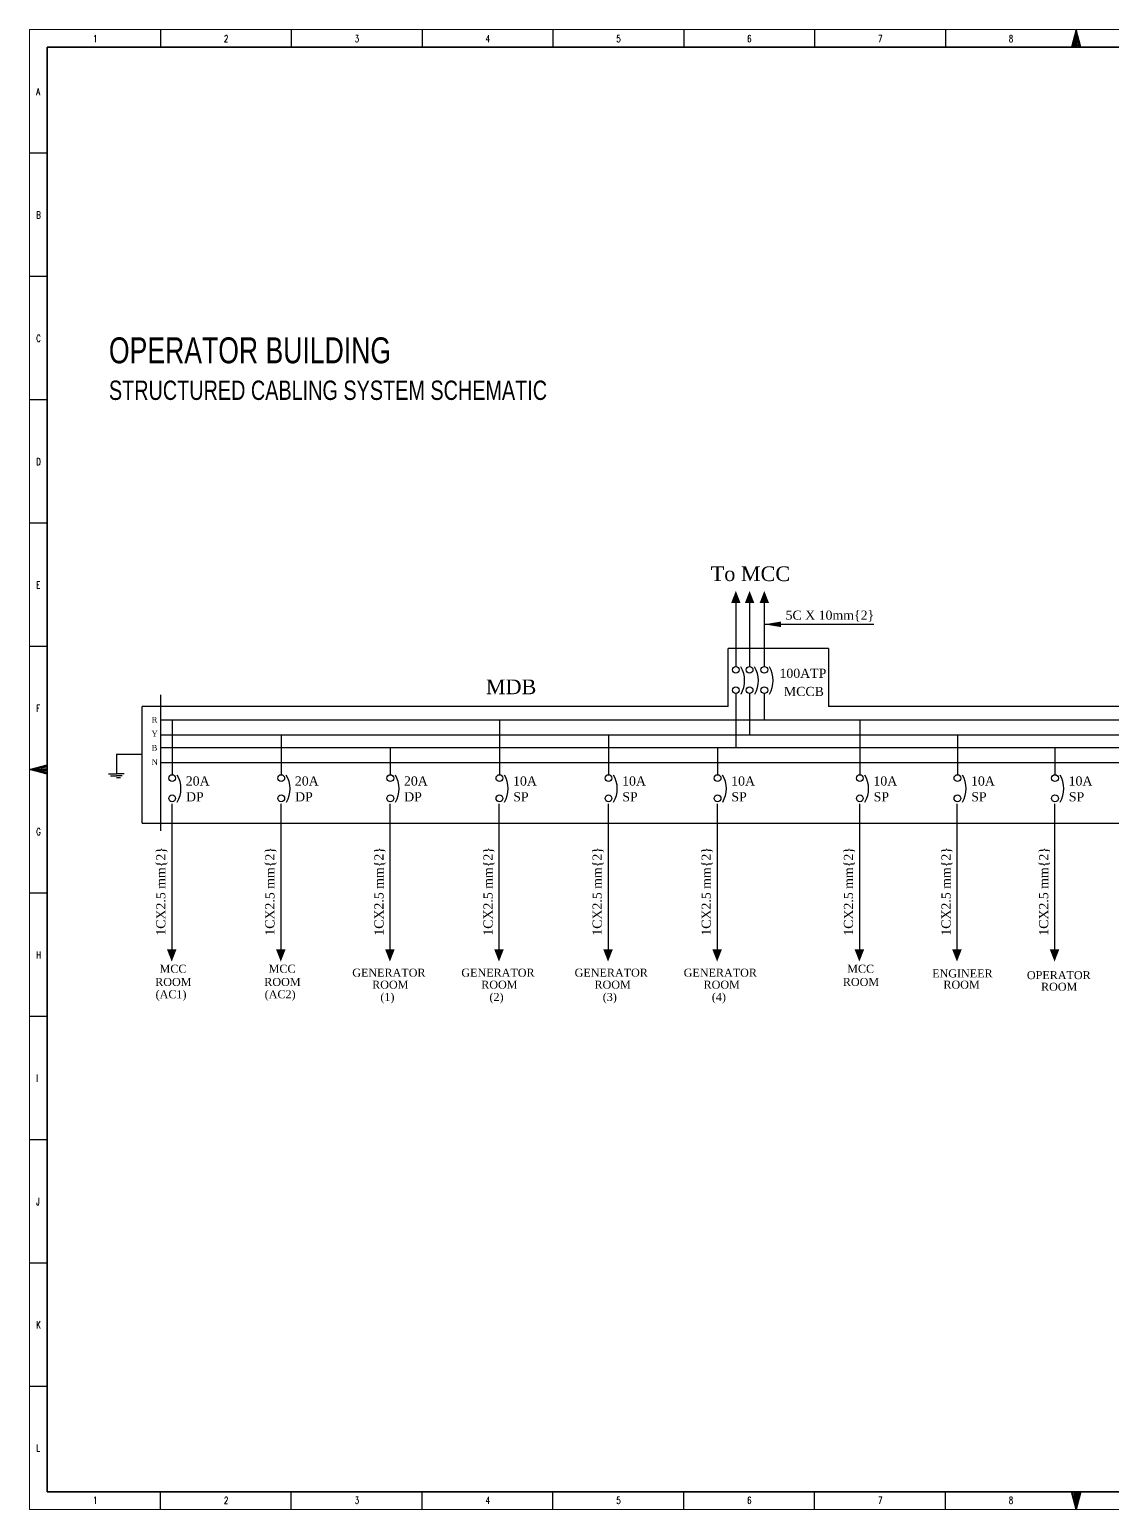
# Model space of a CAD drawing. Header units: inches. Extents: x 1078 to 5607, y 633 to 1543.
# Drawn here: x 4706 to 5172, y 633 to 1270 of the extents above; entities that cross this region are included whole.
import ezdxf

# ---------------------------------------------------------------- set-up
doc = ezdxf.new("R2010")
doc.units = ezdxf.units.IN
doc.header["$MEASUREMENT"] = 0
doc.styles.add('B', font='times.ttf')
doc.styles.add('Swiss721', font='swisscl.ttf')
doc.styles.add('TEG BORDER', font='txt_qlt.shx', dxfattribs={"width": 0.7, "bigfont": 'hztxt.shx'})

# ---------------------------------------------------------------- blocks, each defined once
blk = doc.blocks.new('EARTH')
for p, q in [((0, 0), (-25.6, 0)), ((0, 0), (0, -19.6)), ((-7.9, -19.6), (0, -19.6)), ((-5.9, -21.6), (0, -21.6)), ((-4, -23.6), (0, -23.6)), ((7.9, -19.6), (0, -19.6)), ((5.9, -21.6), (0, -21.6))]:
    blk.add_line(p, q)
blk = doc.blocks.new('252 BORDER A2')
for p, q in [((37.12, 420), (37.12, 415)), ((74.25, 420), (74.25, 415)), ((111.38, 420), (111.38, 415)), ((148.5, 420), (148.5, 415)), ((185.63, 420), (185.63, 415)), ((222.75, 420), (222.75, 415)), ((259.88, 420), (259.88, 415)), ((297, 420), (297, 415)), ((0, 385), (5, 385)), ((0, 350), (5, 350)), ((0, 315), (5, 315)), ((0, 280), (5, 280)), ((0, 245), (5, 245)), ((5, 210), (0, 210)), ((1.25, 210), (3.75, 210)), ((0, 175), (5, 175)), ((0, 140), (5, 140)), ((0, 105), (5, 105)), ((0, 70), (5, 70)), ((0, 35), (5, 35)), ((37.12, 0), (37.12, 5)), ((74.25, 0), (74.25, 5)), ((111.38, 0), (111.38, 5)), ((148.5, 0), (148.5, 5)), ((185.63, 0), (185.63, 5)), ((222.75, 0), (222.75, 5)), ((259.88, 0), (259.88, 5)), ((297, 0), (297, 5))]:
    blk.add_line(p, q)
at = {"linetype": 'Continuous'}
for p, q in [((489, 415), (5, 415)), ((5, 415), (5, 5)), ((5, 5), (489, 5))]:
    blk.add_line(p, q, dxfattribs=at)
at = {"color": 5, "lineweight": 15}
blk.add_lwpolyline([(0, 420), (594, 420), (594, 0), (0, 0)], close=True, dxfattribs=at)
for points in [[(297, 420), (295.66, 415), (298.34, 415), (297, 420), (296, 415), (296.33, 415), (297, 420), (296.67, 415), (297.33, 415), (297, 420), (297.67, 415), (298, 415), (297, 420)], [(0, 210), (5, 211.34), (5, 208.66), (0, 210), (5, 211), (5, 210.67), (0, 210), (5, 210.33), (5, 209.67), (0, 210), (5, 209.33), (5, 209), (0, 210)], [(297, 0), (295.66, 5), (298.34, 5), (297, 0), (296, 5), (296.33, 5), (297, 0), (296.67, 5), (297.33, 5), (297, 0), (297.67, 5), (298, 5), (297, 0)]]:
    blk.add_lwpolyline(points)
blk.add_lwpolyline([(5, 415), (589, 415), (589, 5), (5, 5)], close=True)
at = {"char_height": 2, "width": 2, "style": 'TEG BORDER'}
for s, insert, attachment_point in [('1', (18.05, 418.41), 1), ('2', (55.17, 418.41), 1), ('3', (92.3, 418.41), 1), ('4', (129.42, 418.41), 1), ('5', (166.55, 418.41), 1), ('6', (203.67, 418.41), 1), ('7', (240.8, 418.41), 1), ('8', (277.92, 418.41), 1), ('A', (1.91, 403.39), 1), ('B', (1.91, 368.39), 1), ('C', (1.91, 333.39), 1), ('D', (1.91, 298.39), 1), ('E', (1.91, 263.39), 1), ('F', (1.91, 228.39), 1), ('G', (1.91, 193.39), 1), ('H', (1.91, 158.39), 1), ('I', (1.91, 123.39), 1), ('J', (1.91, 88.39), 1), ('K', (1.91, 53.39), 1), ('L', (1.91, 18.39), 1), ('1', (18.05, 1.59), 7), ('2', (55.17, 1.59), 7), ('3', (92.3, 1.59), 7), ('4', (129.42, 1.59), 7), ('5', (166.55, 1.59), 7), ('6', (203.67, 1.59), 7), ('7', (240.8, 1.59), 7), ('8', (277.92, 1.59), 7)]:
    blk.add_mtext(s, dxfattribs=dict(at, insert=insert, attachment_point=attachment_point))

msp = doc.modelspace()

# ---------------------------------------------------------------- linework, layer by layer
for p, q in [((5009.95, 1025.33), (5009.95, 996.32)), ((5015.87, 1025.33), (5015.87, 996.32)), ((5022.21, 1025.33), (5022.21, 996.32)), ((5022.21, 1014.38), (5069.32, 1014.38)), ((4762.46, 925.53), (4762.46, 984.04)), ((5009.95, 984.59), (5009.95, 961.41)), ((5015.87, 984.59), (5015.87, 966.75)), ((5022.21, 984.59), (5022.21, 973.24)), ((4762.46, 973.24), (5232.75, 973.24)), ((4767.39, 973.24), (4767.39, 949.66)), ((4908.21, 973.24), (4908.21, 949.66)), ((5063.3, 973.24), (5063.3, 949.66)), ((5063.3, 973.24), (5063.3, 949.66)), ((4762.46, 966.75), (5232.75, 966.75)), ((4814.33, 966.75), (4814.33, 949.66)), ((4955.15, 966.75), (4955.15, 949.66)), ((4955.15, 966.75), (4955.15, 949.66)), ((5105.3, 966.75), (5105.3, 949.66)), ((5105.3, 966.75), (5105.3, 949.66)), ((4762.46, 961.41), (5232.75, 961.41)), ((4861.27, 961.41), (4861.27, 949.66)), ((5002.09, 961.41), (5002.09, 949.66)), ((5002.09, 961.41), (5002.09, 949.66)), ((5147.29, 961.41), (5147.29, 949.66)), ((5147.29, 961.41), (5147.29, 949.66)), ((4762.46, 954.92), (5232.75, 954.92)), ((4767.2, 937.07), (4767.2, 873.66)), ((4814.14, 937.07), (4814.14, 873.66)), ((4861.08, 937.07), (4861.08, 873.66)), ((4908.02, 937.07), (4908.02, 873.66)), ((4954.96, 937.07), (4954.96, 873.66)), ((4954.96, 937.07), (4954.96, 873.66)), ((5001.9, 937.07), (5001.9, 873.66)), ((5001.9, 937.07), (5001.9, 873.66)), ((5063.11, 937.07), (5063.11, 873.66)), ((5063.11, 937.07), (5063.11, 873.66)), ((5105.1, 937.07), (5105.1, 873.66)), ((5105.1, 937.07), (5105.1, 873.66)), ((5147.1, 937.06), (5147.1, 873.66)), ((5147.1, 937.06), (5147.1, 873.66))]:
    msp.add_line(p, q)
at = {"ltscale": 0.01}
for p, q in [((5049.86, 1003.99), (5006.65, 1003.99)), ((5006.65, 979.05), (5006.65, 1003.99)), ((5049.86, 1003.99), (5049.86, 979.05)), ((5006.65, 979.05), (4754.41, 979.05)), ((4754.41, 928.85), (4754.41, 979.05)), ((5415.32, 979.05), (5049.86, 979.05)), ((4754.41, 928.85), (5412.73, 928.87))]:
    msp.add_line(p, q, dxfattribs=at)
for points in [[(5009.95, 1028.77, 0, 4.07, 0), (5009.95, 1023.54, 4.07, 4.07, 0)], [(5015.87, 1028.77, 0, 4.07, 0), (5015.87, 1023.54, 4.07, 4.07, 0)], [(5022.21, 1028.77, 0, 4.07, 0), (5022.21, 1023.54, 4.07, 4.07, 0)], [(4767.2, 869.21, 0, 4.07, 0), (4767.2, 874.44, 4.07, 4.07, 0)], [(4814.14, 869.21, 0, 4.07, 0), (4814.14, 874.44, 4.07, 4.07, 0)], [(4861.08, 869.21, 0, 4.07, 0), (4861.08, 874.44, 4.07, 4.07, 0)], [(4908.02, 869.21, 0, 4.07, 0), (4908.02, 874.44, 4.07, 4.07, 0)], [(4954.96, 869.21, 0, 4.07, 0), (4954.96, 874.44, 4.07, 4.07, 0)], [(4954.96, 869.21, 0, 4.07, 0), (4954.96, 874.44, 4.07, 4.07, 0)], [(5001.9, 869.21, 0, 4.07, 0), (5001.9, 874.44, 4.07, 4.07, 0)], [(5001.9, 869.21, 0, 4.07, 0), (5001.9, 874.44, 4.07, 4.07, 0)], [(5063.11, 869.21, 0, 4.07, 0), (5063.11, 874.44, 4.07, 4.07, 0)], [(5063.11, 869.21, 0, 4.07, 0), (5063.11, 874.44, 4.07, 4.07, 0)], [(5105.1, 869.21, 0, 4.07, 0), (5105.1, 874.44, 4.07, 4.07, 0)], [(5105.1, 869.21, 0, 4.07, 0), (5105.1, 874.44, 4.07, 4.07, 0)], [(5147.1, 869.21, 0, 4.07, 0), (5147.1, 874.44, 4.07, 4.07, 0)], [(5147.1, 869.21, 0, 4.07, 0), (5147.1, 874.44, 4.07, 4.07, 0)]]:
    msp.add_lwpolyline(points, format="xyseb")
for centre in [(5009.95, 994.77), (5015.87, 994.77), (5022.21, 994.77), (5009.95, 986.05), (5015.87, 986.05), (5022.21, 986.05), (4767.39, 948.21), (4814.33, 948.21), (4861.27, 948.21), (4908.21, 948.21), (4955.15, 948.21), (4955.15, 948.21), (5002.09, 948.21), (5002.09, 948.21), (5063.3, 948.21), (5063.3, 948.21), (5105.3, 948.21), (5105.3, 948.21), (5147.29, 948.21), (5147.29, 948.21), (4767.39, 939.49), (4814.33, 939.49), (4861.27, 939.49), (4908.21, 939.49), (4955.15, 939.49), (4955.15, 939.49), (5002.09, 939.49), (5002.09, 939.49), (5063.3, 939.49), (5063.3, 939.49), (5105.3, 939.49), (5105.3, 939.49), (5147.29, 939.49), (5147.29, 939.49)]:
    msp.add_circle(centre, 1.45)
for centre in [(5002.15, 990.19), (5008.06, 990.19), (5014.41, 990.19), (4759.58, 943.63), (4806.52, 943.63), (4853.46, 943.63), (4900.4, 943.63), (4947.34, 943.63), (4947.34, 943.63), (4994.28, 943.63), (4994.28, 943.63), (5055.49, 943.63), (5055.49, 943.63), (5097.49, 943.63), (5097.49, 943.63), (5139.49, 943.63), (5139.49, 943.63)]:
    msp.add_arc(centre, 11.59, 329.91458, 30.57493)
msp.add_solid([(5029.44, 1013.17), (5029.44, 1015.58), (5022.21, 1014.38)])

# ---------------------------------------------------------------- block references
for name, p, xscale, yscale, zscale in [('252 BORDER A2', (4706.04, 633.47), 1.5163271442, 1.5163271442, 1.5163271442), ('EARTH', (4743.38, 958.44), -0.4305638937569223, 0.430563893760508, 0.43056389376)]:
    msp.add_blockref(name, p, dxfattribs=dict(xscale=xscale, yscale=yscale, zscale=zscale))

# ---------------------------------------------------------------- texts
at = {"style": 'B'}
for s, height, p in [('To MCC', 6.308, (4999.16, 1032.99)), ('5C X 10mm{2}', 3.9424, (5031.35, 1016.35)), ('100ATP', 3.942, (5028.72, 991.34)), ('MDB', 6.308, (4902.39, 984.32)), ('MCCB', 3.942, (5030.63, 983.52)), ('R', 2.46, (4758.57, 972.09)), ('Y', 2.46, (4758.53, 966.1)), ('B', 2.46, (4758.53, 959.99)), ('N', 2.46, (4758.53, 953.87)), ('20A', 3.942, (4773.25, 944.99)), ('20A', 3.942, (4820.19, 944.99)), ('20A', 3.942, (4867.13, 944.99)), ('10A', 3.942, (4914.07, 944.99)), ('10A', 3.942, (4961.01, 944.99)), ('10A', 3.942, (4961.01, 944.99)), ('10A', 3.942, (5007.95, 944.99)), ('10A', 3.942, (5007.95, 944.99)), ('10A', 3.942, (5069.15, 944.99)), ('10A', 3.942, (5069.15, 944.99)), ('10A', 3.942, (5111.15, 944.99)), ('10A', 3.942, (5111.15, 944.99)), ('10A', 3.942, (5153.15, 944.99)), ('10A', 3.942, (5153.15, 944.99)), ('DP', 3.942, (4773.34, 938.19)), ('DP', 3.942, (4820.28, 938.19)), ('DP', 3.942, (4867.22, 938.19)), ('SP', 3.942, (4914.16, 938.19)), ('SP', 3.942, (4961.1, 938.19)), ('SP', 3.942, (4961.1, 938.19)), ('SP', 3.942, (5008.04, 938.19)), ('SP', 3.942, (5008.04, 938.19)), ('SP', 3.942, (5069.25, 938.19)), ('SP', 3.942, (5069.25, 938.19)), ('SP', 3.942, (5111.25, 938.19)), ('SP', 3.942, (5111.25, 938.19)), ('SP', 3.942, (5153.25, 938.19)), ('SP', 3.942, (5153.25, 938.19)), ('MCC', 3.444, (4761.97, 864.45)), ('MCC', 3.444, (4808.91, 864.45)), ('GENERATOR', 3.444, (4844.9, 862.74)), ('GENERATOR', 3.444, (4891.84, 862.74)), ('GENERATOR', 3.444, (4940.58, 862.74)), ('GENERATOR', 3.444, (4987.52, 862.74)), ('MCC', 3.444, (5057.88, 864.45)), ('ROOM ', 3.444, (4760.09, 858.75)), ('ROOM ', 3.444, (4807.03, 858.75)), ('ROOM', 3.444, (4853.45, 857.59)), ('ROOM', 3.444, (4900.39, 857.59)), ('ROOM', 3.444, (4949.13, 857.59)), ('ROOM', 3.444, (4996.07, 857.59)), ('ROOM ', 3.444, (5056, 858.75)), ('ENGINEER', 3.444, (5094.44, 862.42)), ('ROOM', 3.444, (5099.28, 857.59)), ('OPERATOR', 3.444, (5135.21, 861.69)), ('ROOM', 3.444, (5141.28, 856.69)), ('(AC1)', 3.444, (4760.26, 853.44)), ('(AC2)', 3.444, (4807.2, 853.44)), ('(1)', 3.444, (4856.99, 852.29)), ('(2)', 3.444, (4903.93, 852.29)), ('(3)', 3.444, (4952.68, 852.29)), ('(4)', 3.444, (4999.62, 852.29))]:
    msp.add_text(s, height=height, dxfattribs=at).set_placement(p)
for p in [(4764.47, 880.37), (4811.41, 880.37), (4858.35, 880.37), (4905.29, 880.37), (4952.23, 880.37), (4952.23, 880.37), (4999.17, 880.37), (4999.17, 880.37), (5060.38, 880.37), (5060.38, 880.37), (5102.38, 880.37), (5102.38, 880.37), (5144.38, 880.37), (5144.38, 880.37)]:
    msp.add_text('1CX2.5 mm{2}', height=3.9424, rotation=90, dxfattribs=at).set_placement(p)
at = {"insert": (4740.17, 1137.88), "char_height": 11.1627, "width": 294.7739, "attachment_point": 1, "style": 'Swiss721'}
msp.add_mtext('OPERATOR BUILDING\\P{\\H0.74534x;STRUCTURED CABLING SYSTEM SCHEMATIC}', dxfattribs=at)

doc.saveas('drawing.dxf')
